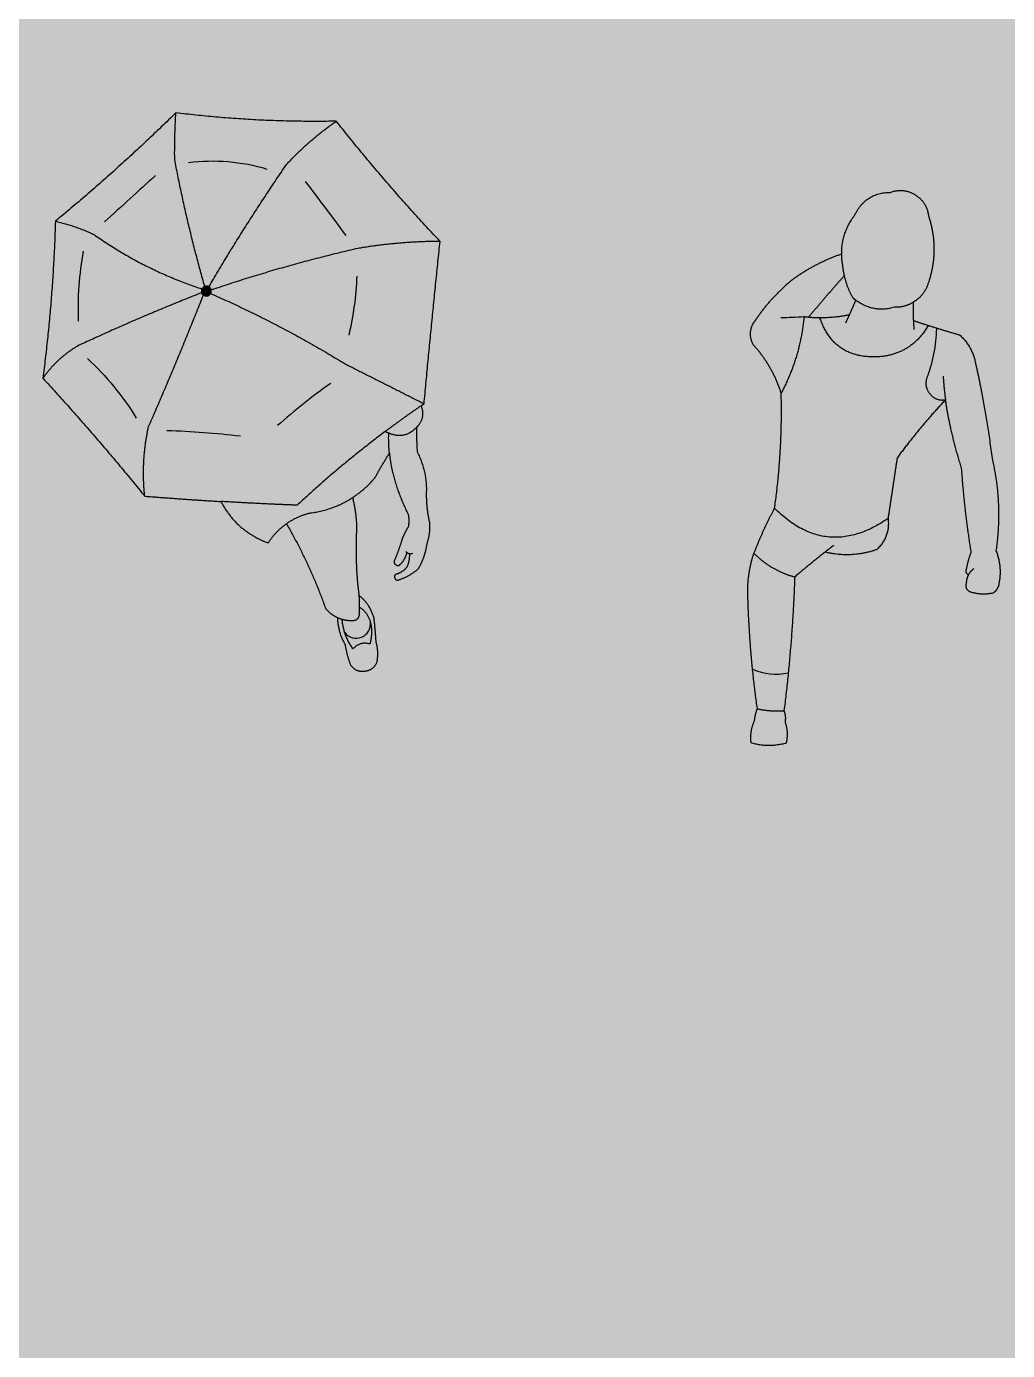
# Model space of a CAD drawing. Header units: metres. Extents: x -21.1 to 22.4, y -24.6 to 9.7.
# Drawn here: x 6.495 to 8.906, y -16.661 to -13.408 of the extents above; entities that cross this region are included whole.
import ezdxf

# ---------------------------------------------------------------- set-up
doc = ezdxf.new("R2010")
doc.units = ezdxf.units.M
doc.layers.add('Imported blocks', color=7, linetype='Continuous', true_color=0xc57dd9)
doc.layers.add('Style example', color=7, linetype='Continuous', true_color=0x469c80)

# ---------------------------------------------------------------- blocks, each defined once
blk = doc.blocks.new('Person athletic')
at = {"layer": 'Imported blocks', "transparency": 33554483}
h = blk.add_hatch(color=256, dxfattribs=at)
edge = h.paths.add_edge_path(flags=0)
edge.add_spline(control_points=[(1.143, 0.4333), (1.1044, 0.4226), (1.0659, 0.4338)], knot_values=[0, 0, 0, 1, 1, 1], degree=2, periodic=0)
edge.add_spline(control_points=[(1.0659, 0.4338), (1.0627, 0.4593), (1.0732, 0.4827)], knot_values=[0, 0, 0, 1, 1, 1], degree=2, periodic=0)
edge.add_spline(control_points=[(1.0732, 0.4827), (1.0745, 0.4964), (1.0795, 0.5092)], knot_values=[0, 0, 0, 1, 1, 1], degree=2, periodic=0)
edge.add_spline(control_points=[(1.0795, 0.5092), (1.0611, 0.6396), (1.0583, 0.7713)], knot_values=[0, 0, 0, 1, 1, 1], degree=2, periodic=0)
edge.add_spline(control_points=[(1.0583, 0.7713), (1.0586, 0.8129), (1.0721, 0.8522)], knot_values=[0, 0, 0, 1, 1, 1], degree=2, periodic=0)
edge.add_spline(control_points=[(1.0721, 0.8522), (1.0918, 0.9033), (1.1175, 0.9516)], knot_values=[0, 0, 0, 1, 1, 1], degree=2, periodic=0)
edge.add_spline(control_points=[(1.1175, 0.9516), (1.1355, 1.0781), (1.1321, 1.2058)], knot_values=[0, 0, 0, 1, 1, 1], degree=2, periodic=0)
edge.add_spline(control_points=[(1.1321, 1.2058), (1.1128, 1.2663), (1.0699, 1.3132)], knot_values=[0, 0, 0, 1, 1, 1], degree=2, periodic=0)
edge.add_spline(control_points=[(1.0699, 1.3132), (1.0594, 1.3347), (1.0689, 1.3567)], knot_values=[0, 0, 0, 1, 1, 1], degree=2, periodic=0)
edge.add_spline(control_points=[(1.0689, 1.3567), (1.1049, 1.4135), (1.1568, 1.4563)], knot_values=[0, 0, 0, 1, 1, 1], degree=2, periodic=0)
edge.add_spline(control_points=[(1.1568, 1.4563), (1.207, 1.4928), (1.2656, 1.5131)], knot_values=[0, 0, 0, 1, 1, 1], degree=2, periodic=0)
edge.add_spline(control_points=[(1.2656, 1.5131), (1.2656, 1.5611), (1.2949, 1.5992)], knot_values=[0, 0, 0, 1, 1, 1], degree=2, periodic=0)
edge.add_spline(control_points=[(1.2949, 1.5992), (1.3186, 1.6482), (1.373, 1.6488)], knot_values=[0, 0, 0, 1, 1, 1], degree=2, periodic=0)
edge.add_spline(control_points=[(1.373, 1.6488), (1.4018, 1.6595), (1.4279, 1.6434)], knot_values=[0, 0, 0, 1, 1, 1], degree=2, periodic=0)
edge.add_spline(control_points=[(1.4279, 1.6434), (1.4539, 1.6272), (1.4572, 1.5967)], knot_values=[0, 0, 0, 1, 1, 1], degree=2, periodic=0)
edge.add_spline(control_points=[(1.4572, 1.5967), (1.4815, 1.5234), (1.4572, 1.4501)], knot_values=[0, 0, 0, 1, 1, 1], degree=2, periodic=0)
edge.add_spline(control_points=[(1.4572, 1.4501), (1.4489, 1.4216), (1.4236, 1.4062)], knot_values=[0, 0, 0, 1, 1, 1], degree=2, periodic=0)
edge.add_spline(control_points=[(1.4236, 1.4062), (1.423, 1.3861), (1.4238, 1.366)], knot_values=[0, 0, 0, 1, 1, 1], degree=2, periodic=0)
edge.add_spline(control_points=[(1.4238, 1.366), (1.4745, 1.3489), (1.5259, 1.3343)], knot_values=[0, 0, 0, 1, 1, 1], degree=2, periodic=0)
edge.add_spline(control_points=[(1.5259, 1.3343), (1.5543, 1.3083), (1.5613, 1.2704)], knot_values=[0, 0, 0, 1, 1, 1], degree=2, periodic=0)
edge.add_spline(control_points=[(1.5613, 1.2704), (1.5802, 1.1885), (1.5986, 1.0569)], knot_values=[0, 0, 0, 1, 1, 1], degree=2, periodic=0)
edge.add_spline(control_points=[(1.5986, 1.0569), (1.6207, 0.9584), (1.6061, 0.8584)], knot_values=[0, 0, 0, 1, 1, 1], degree=2, periodic=0)
edge.add_spline(control_points=[(1.6061, 0.8584), (1.6198, 0.824), (1.6129, 0.7875)], knot_values=[0, 0, 0, 1, 1, 1], degree=2, periodic=0)
edge.add_spline(control_points=[(1.6129, 0.7875), (1.6118, 0.773), (1.6, 0.7646)], knot_values=[0, 0, 0, 1, 1, 1], degree=2, periodic=0)
edge.add_spline(control_points=[(1.6, 0.7646), (1.5747, 0.7589), (1.55, 0.7668)], knot_values=[0, 0, 0, 1, 1, 1], degree=2, periodic=0)
edge.add_spline(control_points=[(1.55, 0.7668), (1.5372, 0.7727), (1.5413, 0.7862)], knot_values=[0, 0, 0, 1, 1, 1], degree=2, periodic=0)
edge.add_spline(control_points=[(1.5413, 0.7862), (1.5413, 0.7958), (1.5456, 0.8044)], knot_values=[0, 0, 0, 1, 1, 1], degree=2, periodic=0)
edge.add_spline(control_points=[(1.5456, 0.8044), (1.5377, 0.8096), (1.5413, 0.8183)], knot_values=[0, 0, 0, 1, 1, 1], degree=2, periodic=0)
edge.add_spline(control_points=[(1.5413, 0.8183), (1.5447, 0.8371), (1.5516, 0.8549)], knot_values=[0, 0, 0, 1, 1, 1], degree=2, periodic=0)
edge.add_spline(control_points=[(1.5516, 0.8549), (1.5368, 0.9466), (1.5304, 1.0393)], knot_values=[0, 0, 0, 1, 1, 1], degree=2, periodic=0)
edge.add_spline(control_points=[(1.5304, 1.0393), (1.5044, 1.1237), (1.4948, 1.1911)], knot_values=[0, 0, 0, 1, 1, 1], degree=2, periodic=0)
edge.add_spline(control_points=[(1.4948, 1.1911), (1.4374, 1.1301), (1.3879, 1.0625)], knot_values=[0, 0, 0, 1, 1, 1], degree=2, periodic=0)
edge.add_spline(control_points=[(1.3879, 1.0625), (1.3781, 0.9958), (1.3679, 0.9292)], knot_values=[0, 0, 0, 1, 1, 1], degree=2, periodic=0)
edge.add_spline(control_points=[(1.3679, 0.9292), (1.3729, 0.8882), (1.3425, 0.8602)], knot_values=[0, 0, 0, 1, 1, 1], degree=2, periodic=0)
edge.add_spline(control_points=[(1.3425, 0.8602), (1.2865, 0.841), (1.2289, 0.8549)], knot_values=[0, 0, 0, 1, 1, 1], degree=2, periodic=0)
edge.add_spline(control_points=[(1.2289, 0.8549), (1.1949, 0.8283), (1.162, 0.8002)], knot_values=[0, 0, 0, 1, 1, 1], degree=2, periodic=0)
edge.add_spline(control_points=[(1.162, 0.8002), (1.1567, 0.652), (1.1383, 0.5049)], knot_values=[0, 0, 0, 1, 1, 1], degree=2, periodic=0)
edge.add_spline(control_points=[(1.1383, 0.5049), (1.1428, 0.4929), (1.1406, 0.4803)], knot_values=[0, 0, 0, 1, 1, 1], degree=2, periodic=0)
edge.add_spline(control_points=[(1.1406, 0.4803), (1.1485, 0.4571), (1.143, 0.4333)], knot_values=[0, 0, 0, 1, 1, 1], degree=2, periodic=0)
h = blk.add_hatch(color=256, dxfattribs=at)
edge = h.paths.add_edge_path(flags=0)
edge.add_spline(control_points=[(1.2716, 1.4653), (1.2692, 1.476), (1.2681, 1.4869)], knot_values=[0, 0, 0, 1, 1, 1], degree=2, periodic=0)
edge.add_spline(control_points=[(1.2681, 1.4869), (1.2656, 1.4999), (1.2656, 1.5131)], knot_values=[0, 0, 0, 1, 1, 1], degree=2, periodic=0)
edge.add_line((1.2656, 1.5131), (1.2716, 1.4653))
h = blk.add_hatch(color=256, dxfattribs=at)
edge = h.paths.add_edge_path(flags=0)
edge.add_spline(control_points=[(1.2906, 1.4157), (1.2774, 1.4391), (1.2716, 1.4653)], knot_values=[0, 0, 0, 1, 1, 1], degree=2, periodic=0)
edge.add_spline(control_points=[(1.2716, 1.4653), (1.2314, 1.4198), (1.1925, 1.3733)], knot_values=[0, 0, 0, 1, 1, 1], degree=2, periodic=0)
edge.add_spline(control_points=[(1.1925, 1.3733), (1.2499, 1.3706), (1.2831, 1.3796)], knot_values=[0, 0, 0, 1, 1, 1], degree=2, periodic=0)
edge.add_spline(control_points=[(1.2831, 1.3796), (1.2902, 1.395), (1.2969, 1.4106)], knot_values=[0, 0, 0, 1, 1, 1], degree=2, periodic=0)
edge.add_spline(control_points=[(1.2969, 1.4106), (1.2936, 1.413), (1.2906, 1.4157)], knot_values=[0, 0, 0, 1, 1, 1], degree=2, periodic=0)
h = blk.add_hatch(color=256, dxfattribs=at)
edge = h.paths.add_edge_path(flags=0)
edge.add_spline(control_points=[(1.4236, 1.4062), (1.4045, 1.3946), (1.3823, 1.3951)], knot_values=[0, 0, 0, 1, 1, 1], degree=2, periodic=0)
edge.add_spline(control_points=[(1.3823, 1.3951), (1.3358, 1.382), (1.2969, 1.4106)], knot_values=[0, 0, 0, 1, 1, 1], degree=2, periodic=0)
edge.add_line((1.2969, 1.4106), (1.4236, 1.4062))
h = blk.add_hatch(color=256, dxfattribs=at)
edge = h.paths.add_edge_path(flags=0)
edge.add_spline(control_points=[(1.1824, 1.3739), (1.1654, 1.373), (1.1485, 1.3723), (1.1316, 1.3718)], knot_values=[0, 0, 0, 0, 1, 1, 1, 1], degree=3, periodic=0)
edge.add_line((1.1316, 1.3718), (1.1824, 1.3739))
h = blk.add_hatch(color=256, dxfattribs=at)
edge = h.paths.add_edge_path(flags=0)
edge.add_spline(control_points=[(1.1925, 1.3733), (1.1875, 1.3735), (1.1824, 1.3739)], knot_values=[0, 0, 0, 1, 1, 1], degree=2, periodic=0)
edge.add_spline(control_points=[(1.1824, 1.3739), (1.174, 1.2848), (1.1321, 1.2058)], knot_values=[0, 0, 0, 1, 1, 1], degree=2, periodic=0)
edge.add_line((1.1321, 1.2058), (1.1925, 1.3733))
h = blk.add_hatch(color=256, dxfattribs=at)
edge = h.paths.add_edge_path(flags=0)
edge.add_spline(control_points=[(1.2831, 1.3796), (1.2802, 1.3732), (1.2772, 1.3668), (1.2742, 1.3605)], knot_values=[0, 0, 0, 0, 1, 1, 1, 1], degree=3, periodic=0)
edge.add_line((1.2742, 1.3605), (1.2831, 1.3796))
h = blk.add_hatch(color=256, dxfattribs=at)
edge = h.paths.add_edge_path(flags=0)
edge.add_spline(control_points=[(1.4566, 1.3552), (1.4168, 1.2868), (1.3377, 1.2855)], knot_values=[0, 0, 0, 1, 1, 1], degree=2, periodic=0)
edge.add_spline(control_points=[(1.3377, 1.2855), (1.2459, 1.2853), (1.2175, 1.3727)], knot_values=[0, 0, 0, 1, 1, 1], degree=2, periodic=0)
edge.add_line((1.2175, 1.3727), (1.4566, 1.3552))
h = blk.add_hatch(color=256, dxfattribs=at)
edge = h.paths.add_edge_path(flags=0)
edge.add_spline(control_points=[(1.4238, 1.366), (1.4241, 1.3594), (1.4245, 1.3528), (1.4251, 1.3462)], knot_values=[0, 0, 0, 0, 1, 1, 1, 1], degree=3, periodic=0)
edge.add_line((1.4251, 1.3462), (1.4238, 1.366))
h = blk.add_hatch(color=256, dxfattribs=at)
edge = h.paths.add_edge_path(flags=0)
edge.add_spline(control_points=[(1.4747, 1.3495), (1.4735, 1.2946), (1.4549, 1.2429)], knot_values=[0, 0, 0, 1, 1, 1], degree=2, periodic=0)
edge.add_spline(control_points=[(1.4549, 1.2429), (1.4461, 1.2227), (1.4596, 1.2052)], knot_values=[0, 0, 0, 1, 1, 1], degree=2, periodic=0)
edge.add_spline(control_points=[(1.4596, 1.2052), (1.473, 1.1878), (1.4948, 1.1911)], knot_values=[0, 0, 0, 1, 1, 1], degree=2, periodic=0)
edge.add_line((1.4948, 1.1911), (1.4747, 1.3495))
h = blk.add_hatch(color=256, dxfattribs=at)
edge = h.paths.add_edge_path(flags=0)
edge.add_spline(control_points=[(1.4897, 1.243), (1.4909, 1.2185), (1.4948, 1.1911)], knot_values=[0, 0, 0, 1, 1, 1], degree=2, periodic=0)
edge.add_line((1.4948, 1.1911), (1.4897, 1.243))
h = blk.add_hatch(color=256, dxfattribs=at)
edge = h.paths.add_edge_path(flags=0)
edge.add_spline(control_points=[(1.3679, 0.9292), (1.2334, 0.836), (1.1175, 0.9516)], knot_values=[0, 0, 0, 1, 1, 1], degree=2, periodic=0)
edge.add_line((1.1175, 0.9516), (1.3679, 0.9292))
h = blk.add_hatch(color=256, dxfattribs=at)
edge = h.paths.add_edge_path(flags=0)
edge.add_spline(control_points=[(1.0721, 0.8522), (1.1101, 0.8142), (1.162, 0.8002)], knot_values=[0, 0, 0, 1, 1, 1], degree=2, periodic=0)
edge.add_line((1.162, 0.8002), (1.0721, 0.8522))
h = blk.add_hatch(color=256, dxfattribs=at)
edge = h.paths.add_edge_path(flags=0)
edge.add_spline(control_points=[(1.2484, 0.87), (1.2419, 0.865), (1.2354, 0.86), (1.2289, 0.8549)], knot_values=[0, 0, 0, 0, 1, 1, 1, 1], degree=3, periodic=0)
edge.add_line((1.2289, 0.8549), (1.2484, 0.87))
h = blk.add_hatch(color=256, dxfattribs=at)
edge = h.paths.add_edge_path(flags=0)
edge.add_spline(control_points=[(1.5456, 0.8044), (1.5499, 0.8131), (1.5576, 0.8188)], knot_values=[0, 0, 0, 1, 1, 1], degree=2, periodic=0)
edge.add_line((1.5576, 0.8188), (1.5456, 0.8044))
h = blk.add_hatch(color=256, dxfattribs=at)
edge = h.paths.add_edge_path(flags=0)
edge.add_spline(control_points=[(1.069, 0.5963), (1.094, 0.5858), (1.1211, 0.5831), (1.1477, 0.5884)], knot_values=[0, 0, 0, 0, 1, 1, 1, 1], degree=3, periodic=0)
edge.add_line((1.1477, 0.5884), (1.069, 0.5963))
h = blk.add_hatch(color=256, dxfattribs=at)
edge = h.paths.add_edge_path(flags=0)
edge.add_spline(control_points=[(1.0795, 0.5092), (1.1086, 0.5029), (1.1383, 0.5049)], knot_values=[0, 0, 0, 1, 1, 1], degree=2, periodic=0)
edge.add_line((1.1383, 0.5049), (1.0795, 0.5092))
at = {"layer": 'Imported blocks'}
for points, degree in [([(1.2949, 1.5992), (1.3186, 1.6482), (1.373, 1.6488)], 2), ([(1.373, 1.6488), (1.4018, 1.6595), (1.4279, 1.6434)], 2), ([(1.4279, 1.6434), (1.4539, 1.6272), (1.4572, 1.5967)], 2), ([(1.2656, 1.5131), (1.2656, 1.5611), (1.2949, 1.5992)], 2), ([(1.4572, 1.5967), (1.4815, 1.5234), (1.4572, 1.4501)], 2), ([(1.1568, 1.4563), (1.207, 1.4928), (1.2656, 1.5131)], 2), ([(1.2681, 1.4869), (1.2656, 1.4999), (1.2656, 1.5131)], 2), ([(1.2716, 1.4653), (1.2314, 1.4198), (1.1925, 1.3733)], 2), ([(1.2716, 1.4653), (1.2692, 1.476), (1.2681, 1.4869)], 2), ([(1.2906, 1.4157), (1.2774, 1.4391), (1.2716, 1.4653)], 2), ([(1.0689, 1.3567), (1.1049, 1.4135), (1.1568, 1.4563)], 2), ([(1.4572, 1.4501), (1.4489, 1.4216), (1.4236, 1.4062)], 2), ([(1.2831, 1.3796), (1.2902, 1.395), (1.2969, 1.4106)], 2), ([(1.2969, 1.4106), (1.2936, 1.413), (1.2906, 1.4157)], 2), ([(1.3823, 1.3951), (1.3358, 1.382), (1.2969, 1.4106)], 2), ([(1.4236, 1.4062), (1.4045, 1.3946), (1.3823, 1.3951)], 2), ([(1.4236, 1.4062), (1.423, 1.3861), (1.4238, 1.366)], 2), ([(1.1824, 1.3739), (1.1654, 1.373), (1.1485, 1.3723), (1.1316, 1.3718)], 3), ([(1.1824, 1.3739), (1.174, 1.2848), (1.1321, 1.2058)], 2), ([(1.1925, 1.3733), (1.1875, 1.3735), (1.1824, 1.3739)], 2), ([(1.1925, 1.3733), (1.2499, 1.3706), (1.2831, 1.3796)], 2), ([(1.2831, 1.3796), (1.2802, 1.3732), (1.2772, 1.3668), (1.2742, 1.3605)], 3), ([(1.0699, 1.3132), (1.0594, 1.3347), (1.0689, 1.3567)], 2), ([(1.3377, 1.2855), (1.2459, 1.2853), (1.2175, 1.3727)], 2), ([(1.4566, 1.3552), (1.4168, 1.2868), (1.3377, 1.2855)], 2), ([(1.4238, 1.366), (1.4241, 1.3594), (1.4245, 1.3528), (1.4251, 1.3462)], 3), ([(1.4238, 1.366), (1.4745, 1.3489), (1.5259, 1.3343)], 2), ([(1.4747, 1.3495), (1.4735, 1.2946), (1.4549, 1.2429)], 2), ([(1.5259, 1.3343), (1.5543, 1.3083), (1.5613, 1.2704)], 2), ([(1.1321, 1.2058), (1.1128, 1.2663), (1.0699, 1.3132)], 2), ([(1.5613, 1.2704), (1.5802, 1.1885), (1.5986, 1.0569)], 2), ([(1.4549, 1.2429), (1.4461, 1.2227), (1.4596, 1.2052)], 2), ([(1.4897, 1.243), (1.4909, 1.2185), (1.4948, 1.1911)], 2), ([(1.1175, 0.9516), (1.1355, 1.0781), (1.1321, 1.2058)], 2), ([(1.4596, 1.2052), (1.473, 1.1878), (1.4948, 1.1911)], 2), ([(1.4948, 1.1911), (1.4374, 1.1301), (1.3879, 1.0625)], 2), ([(1.5304, 1.0393), (1.5044, 1.1237), (1.4948, 1.1911)], 2), ([(1.3879, 1.0625), (1.3781, 0.9958), (1.3679, 0.9292)], 2), ([(1.5986, 1.0569), (1.6207, 0.9584), (1.6061, 0.8584)], 2), ([(1.5516, 0.8549), (1.5368, 0.9466), (1.5304, 1.0393)], 2), ([(1.0721, 0.8522), (1.0918, 0.9033), (1.1175, 0.9516)], 2), ([(1.3679, 0.9292), (1.2334, 0.836), (1.1175, 0.9516)], 2), ([(1.3679, 0.9292), (1.3729, 0.8882), (1.3425, 0.8602)], 2), ([(1.0583, 0.7713), (1.0586, 0.8129), (1.0721, 0.8522)], 2), ([(1.0721, 0.8522), (1.1101, 0.8142), (1.162, 0.8002)], 2), ([(1.2289, 0.8549), (1.1949, 0.8283), (1.162, 0.8002)], 2), ([(1.2484, 0.87), (1.2419, 0.865), (1.2354, 0.86), (1.2289, 0.8549)], 3), ([(1.3425, 0.8602), (1.2865, 0.841), (1.2289, 0.8549)], 2), ([(1.5413, 0.8183), (1.5447, 0.8371), (1.5516, 0.8549)], 2), ([(1.6061, 0.8584), (1.6198, 0.824), (1.6129, 0.7875)], 2), ([(1.5456, 0.8044), (1.5377, 0.8096), (1.5413, 0.8183)], 2), ([(1.5456, 0.8044), (1.5499, 0.8131), (1.5576, 0.8188)], 2), ([(1.162, 0.8002), (1.1567, 0.652), (1.1383, 0.5049)], 2), ([(1.5413, 0.7862), (1.5413, 0.7958), (1.5456, 0.8044)], 2), ([(1.0795, 0.5092), (1.0611, 0.6396), (1.0583, 0.7713)], 2), ([(1.55, 0.7668), (1.5372, 0.7727), (1.5413, 0.7862)], 2), ([(1.6, 0.7646), (1.5747, 0.7589), (1.55, 0.7668)], 2), ([(1.6129, 0.7875), (1.6118, 0.773), (1.6, 0.7646)], 2), ([(1.069, 0.5963), (1.094, 0.5858), (1.1211, 0.5831), (1.1477, 0.5884)], 3), ([(1.0732, 0.4827), (1.0745, 0.4964), (1.0795, 0.5092)], 2), ([(1.0795, 0.5092), (1.1086, 0.5029), (1.1383, 0.5049)], 2), ([(1.1383, 0.5049), (1.1428, 0.4929), (1.1406, 0.4803)], 2), ([(1.0659, 0.4338), (1.0627, 0.4593), (1.0732, 0.4827)], 2), ([(1.1406, 0.4803), (1.1485, 0.4571), (1.143, 0.4333)], 2), ([(1.143, 0.4333), (1.1044, 0.4226), (1.0659, 0.4338)], 2)]:
    blk.add_open_spline(points, degree=degree, dxfattribs=at)
blk = doc.blocks.new('Person walking with an umbrella A')
at = {"layer": 'Imported blocks', "transparency": 33554483}
h = blk.add_hatch(color=256, dxfattribs=at)
edge = h.paths.add_edge_path(flags=0)
edge.add_spline(control_points=[(0.8626, -0.057), (0.8635, -0.0889), (0.8794, -0.1166)], knot_values=[0, 0, 0, 1, 1, 1], degree=2, periodic=0)
edge.add_spline(control_points=[(0.8794, -0.1166), (0.8832, -0.1402), (0.8918, -0.1625)], knot_values=[0, 0, 0, 1, 1, 1], degree=2, periodic=0)
edge.add_spline(control_points=[(0.8918, -0.1625), (0.9036, -0.1774), (0.9224, -0.1754)], knot_values=[0, 0, 0, 1, 1, 1], degree=2, periodic=0)
edge.add_spline(control_points=[(0.9224, -0.1754), (0.9412, -0.1734), (0.9496, -0.1564)], knot_values=[0, 0, 0, 1, 1, 1], degree=2, periodic=0)
edge.add_spline(control_points=[(0.9496, -0.1564), (0.9545, -0.1334), (0.9479, -0.1109)], knot_values=[0, 0, 0, 1, 1, 1], degree=2, periodic=0)
edge.add_spline(control_points=[(0.9479, -0.1109), (0.9464, -0.0844), (0.9433, -0.058)], knot_values=[0, 0, 0, 1, 1, 1], degree=2, periodic=0)
edge.add_spline(control_points=[(0.9433, -0.058), (0.9349, -0.0279), (0.9106, -0.0085)], knot_values=[0, 0, 0, 1, 1, 1], degree=2, periodic=0)
edge.add_spline(control_points=[(0.9106, -0.0085), (0.9098, 0.0017), (0.9083, 0.0118)], knot_values=[0, 0, 0, 1, 1, 1], degree=2, periodic=0)
edge.add_spline(control_points=[(0.9083, 0.0118), (0.9019, 0.077), (0.9057, 0.1424)], knot_values=[0, 0, 0, 1, 1, 1], degree=2, periodic=0)
edge.add_spline(control_points=[(0.9057, 0.1424), (0.9044, 0.1757), (0.8965, 0.208)], knot_values=[0, 0, 0, 1, 1, 1], degree=2, periodic=0)
edge.add_spline(control_points=[(0.8965, 0.208), (0.9246, 0.2264), (0.9459, 0.2524)], knot_values=[0, 0, 0, 1, 1, 1], degree=2, periodic=0)
edge.add_spline(control_points=[(0.9459, 0.2524), (0.9607, 0.2795), (0.9773, 0.3056)], knot_values=[0, 0, 0, 1, 1, 1], degree=2, periodic=0)
edge.add_spline(control_points=[(0.9773, 0.3056), (0.9795, 0.2836), (0.9845, 0.2621)], knot_values=[0, 0, 0, 1, 1, 1], degree=2, periodic=0)
edge.add_spline(control_points=[(0.9845, 0.2621), (0.9966, 0.2149), (1.0184, 0.1714)], knot_values=[0, 0, 0, 1, 1, 1], degree=2, periodic=0)
edge.add_spline(control_points=[(1.0184, 0.1714), (1.0216, 0.1575), (1.0189, 0.1435)], knot_values=[0, 0, 0, 1, 1, 1], degree=2, periodic=0)
edge.add_spline(control_points=[(1.0189, 0.1435), (1.011, 0.1299), (1.0049, 0.1154)], knot_values=[0, 0, 0, 1, 1, 1], degree=2, periodic=0)
edge.add_spline(control_points=[(1.0049, 0.1154), (0.9982, 0.0924), (0.9889, 0.0703)], knot_values=[0, 0, 0, 1, 1, 1], degree=2, periodic=0)
edge.add_spline(control_points=[(0.9889, 0.0703), (0.9852, 0.0643), (0.9907, 0.06)], knot_values=[0, 0, 0, 1, 1, 1], degree=2, periodic=0)
edge.add_spline(control_points=[(0.9907, 0.06), (0.9961, 0.0556), (1.0012, 0.0605)], knot_values=[0, 0, 0, 1, 1, 1], degree=2, periodic=0)
edge.add_spline(control_points=[(1.0012, 0.0605), (1.0125, 0.0713), (1.0159, 0.0866)], knot_values=[0, 0, 0, 1, 1, 1], degree=2, periodic=0)
edge.add_spline(control_points=[(1.0159, 0.0866), (1.0183, 0.0848), (1.0213, 0.0842)], knot_values=[0, 0, 0, 1, 1, 1], degree=2, periodic=0)
edge.add_spline(control_points=[(1.0213, 0.0842), (1.022, 0.0691), (1.0163, 0.0551)], knot_values=[0, 0, 0, 1, 1, 1], degree=2, periodic=0)
edge.add_spline(control_points=[(1.0163, 0.0551), (1.0065, 0.0422), (0.9909, 0.0383)], knot_values=[0, 0, 0, 1, 1, 1], degree=2, periodic=0)
edge.add_spline(control_points=[(0.9909, 0.0383), (0.987, 0.0348), (0.9892, 0.03)], knot_values=[0, 0, 0, 1, 1, 1], degree=2, periodic=0)
edge.add_spline(control_points=[(0.9892, 0.03), (0.9913, 0.0252), (0.9966, 0.0258)], knot_values=[0, 0, 0, 1, 1, 1], degree=2, periodic=0)
edge.add_spline(control_points=[(0.9966, 0.0258), (1.0213, 0.0337), (1.0411, 0.0505)], knot_values=[0, 0, 0, 1, 1, 1], degree=2, periodic=0)
edge.add_spline(control_points=[(1.0411, 0.0505), (1.0565, 0.0768), (1.0606, 0.107)], knot_values=[0, 0, 0, 1, 1, 1], degree=2, periodic=0)
edge.add_spline(control_points=[(1.0606, 0.107), (1.0683, 0.1295), (1.0662, 0.1532)], knot_values=[0, 0, 0, 1, 1, 1], degree=2, periodic=0)
edge.add_spline(control_points=[(1.0662, 0.1532), (1.059, 0.185), (1.0594, 0.2176)], knot_values=[0, 0, 0, 1, 1, 1], degree=2, periodic=0)
edge.add_spline(control_points=[(1.0594, 0.2176), (1.0614, 0.2652), (1.0395, 0.3076)], knot_values=[0, 0, 0, 1, 1, 1], degree=2, periodic=0)
edge.add_spline(control_points=[(1.0395, 0.3076), (1.0372, 0.3355), (1.0382, 0.3635)], knot_values=[0, 0, 0, 1, 1, 1], degree=2, periodic=0)
edge.add_spline(control_points=[(1.0382, 0.3635), (1.0401, 0.3656), (1.0418, 0.3679)], knot_values=[0, 0, 0, 1, 1, 1], degree=2, periodic=0)
edge.add_spline(control_points=[(1.0418, 0.3679), (1.0577, 0.3874), (1.0473, 0.4104)], knot_values=[0, 0, 0, 1, 1, 1], degree=2, periodic=0)
edge.add_spline(control_points=[(1.0473, 0.4104), (1.0506, 0.4126), (1.0538, 0.4148)], knot_values=[0, 0, 0, 1, 1, 1], degree=2, periodic=0)
edge.add_spline(control_points=[(1.0538, 0.4148), (1.0704, 0.5941), (1.0891, 0.7731)], knot_values=[0, 0, 0, 1, 1, 1], degree=2, periodic=0)
edge.add_spline(control_points=[(1.0891, 0.7731), (0.9688, 0.9007), (0.8601, 1.0383)], knot_values=[0, 0, 0, 1, 1, 1], degree=2, periodic=0)
edge.add_spline(control_points=[(0.8601, 1.0383), (0.6824, 1.0349), (0.506, 1.0567)], knot_values=[0, 0, 0, 1, 1, 1], degree=2, periodic=0)
edge.add_spline(control_points=[(0.506, 1.0567), (0.3781, 0.9315), (0.2401, 0.8176)], knot_values=[0, 0, 0, 1, 1, 1], degree=2, periodic=0)
edge.add_spline(control_points=[(0.2401, 0.8176), (0.2349, 0.6436), (0.2124, 0.471)], knot_values=[0, 0, 0, 1, 1, 1], degree=2, periodic=0)
edge.add_spline(control_points=[(0.2124, 0.471), (0.329, 0.3446), (0.4372, 0.2109)], knot_values=[0, 0, 0, 1, 1, 1], degree=2, periodic=0)
edge.add_spline(control_points=[(0.4372, 0.2109), (0.5212, 0.2042), (0.6053, 0.1991)], knot_values=[0, 0, 0, 1, 1, 1], degree=2, periodic=0)
edge.add_spline(control_points=[(0.6053, 0.1991), (0.6401, 0.1334), (0.7099, 0.1076)], knot_values=[0, 0, 0, 1, 1, 1], degree=2, periodic=0)
edge.add_spline(control_points=[(0.7099, 0.1076), (0.7257, 0.1328), (0.75, 0.15)], knot_values=[0, 0, 0, 1, 1, 1], degree=2, periodic=0)
edge.add_spline(control_points=[(0.75, 0.15), (0.8019, 0.0605), (0.8364, -0.037)], knot_values=[0, 0, 0, 1, 1, 1], degree=2, periodic=0)
edge.add_spline(control_points=[(0.8364, -0.037), (0.8472, -0.05), (0.8626, -0.057)], knot_values=[0, 0, 0, 1, 1, 1], degree=2, periodic=0)
h = blk.add_hatch(color=256, dxfattribs=at)
edge = h.paths.add_edge_path(flags=0)
edge.add_spline(control_points=[(0.5697, 0.6737), (0.5303, 0.8121), (0.5034, 0.9535)], knot_values=[0, 0, 0, 1, 1, 1], degree=2, periodic=0)
edge.add_spline(control_points=[(0.5034, 0.9535), (0.5029, 1.0052), (0.506, 1.0567)], knot_values=[0, 0, 0, 1, 1, 1], degree=2, periodic=0)
edge.add_line((0.506, 1.0567), (0.5697, 0.6737))
h = blk.add_hatch(color=256, dxfattribs=at)
edge = h.paths.add_edge_path(flags=0)
edge.add_spline(control_points=[(0.5788, 0.6727), (0.6596, 0.8108), (0.7501, 0.9426)], knot_values=[0, 0, 0, 1, 1, 1], degree=2, periodic=0)
edge.add_spline(control_points=[(0.7501, 0.9426), (0.7998, 0.9966), (0.8601, 1.0383)], knot_values=[0, 0, 0, 1, 1, 1], degree=2, periodic=0)
edge.add_line((0.8601, 1.0383), (0.5788, 0.6727))
h = blk.add_hatch(color=256, dxfattribs=at)
edge = h.paths.add_edge_path(flags=0)
edge.add_spline(control_points=[(0.5341, 0.9471), (0.5923, 0.9546), (0.6509, 0.9497), (0.707, 0.9328)], knot_values=[0, 0, 0, 0, 1, 1, 1, 1], degree=3, periodic=0)
edge.add_line((0.707, 0.9328), (0.5341, 0.9471))
h = blk.add_hatch(color=256, dxfattribs=at)
edge = h.paths.add_edge_path(flags=0)
edge.add_spline(control_points=[(0.4611, 0.9186), (0.4236, 0.8844), (0.3861, 0.8503), (0.3486, 0.8162)], knot_values=[0, 0, 0, 0, 1, 1, 1, 1], degree=3, periodic=0)
edge.add_line((0.3486, 0.8162), (0.4611, 0.9186))
h = blk.add_hatch(color=256, dxfattribs=at)
edge = h.paths.add_edge_path(flags=0)
edge.add_spline(control_points=[(0.7914, 0.905), (0.8218, 0.8657), (0.8517, 0.8261), (0.881, 0.786)], knot_values=[0, 0, 0, 0, 1, 1, 1, 1], degree=3, periodic=0)
edge.add_line((0.881, 0.786), (0.7914, 0.905))
h = blk.add_hatch(color=256, dxfattribs=at)
edge = h.paths.add_edge_path(flags=0)
edge.add_spline(control_points=[(0.2401, 0.8176), (0.2844, 0.8074), (0.3255, 0.7881)], knot_values=[0, 0, 0, 1, 1, 1], degree=2, periodic=0)
edge.add_spline(control_points=[(0.3255, 0.7881), (0.4355, 0.7103), (0.5634, 0.6682)], knot_values=[0, 0, 0, 1, 1, 1], degree=2, periodic=0)
edge.add_line((0.5634, 0.6682), (0.2401, 0.8176))
h = blk.add_hatch(color=256, dxfattribs=at)
edge = h.paths.add_edge_path(flags=0)
edge.add_spline(control_points=[(1.0891, 0.7731), (0.9977, 0.7727), (0.9075, 0.7575)], knot_values=[0, 0, 0, 1, 1, 1], degree=2, periodic=0)
edge.add_spline(control_points=[(0.9075, 0.7575), (0.7434, 0.7199), (0.5839, 0.6657)], knot_values=[0, 0, 0, 1, 1, 1], degree=2, periodic=0)
edge.add_line((0.5839, 0.6657), (1.0891, 0.7731))
h = blk.add_hatch(color=256, dxfattribs=at)
edge = h.paths.add_edge_path(flags=0)
edge.add_spline(control_points=[(0.3017, 0.7515), (0.2921, 0.7006), (0.2885, 0.6489), (0.2907, 0.5972)], knot_values=[0, 0, 0, 0, 1, 1, 1, 1], degree=3, periodic=0)
edge.add_line((0.2907, 0.5972), (0.3017, 0.7515))
h = blk.add_hatch(color=256, dxfattribs=at)
edge = h.paths.add_edge_path(flags=0)
edge.add_spline(control_points=[(0.5838, 0.6605), (0.5854, 0.6666), (0.5821, 0.6723), (0.576, 0.6739)], knot_values=[0, 0, 0, 0, 1, 1, 1, 1], degree=3, periodic=0)
edge.add_spline(control_points=[(0.576, 0.6739), (0.5698, 0.6755), (0.5642, 0.6722), (0.5626, 0.666)], knot_values=[0, 0, 0, 0, 1, 1, 1, 1], degree=3, periodic=0)
edge.add_spline(control_points=[(0.5626, 0.666), (0.561, 0.6599), (0.5643, 0.6542), (0.5704, 0.6526)], knot_values=[0, 0, 0, 0, 1, 1, 1, 1], degree=3, periodic=0)
edge.add_spline(control_points=[(0.5704, 0.6526), (0.5766, 0.651), (0.5822, 0.6543), (0.5838, 0.6605)], knot_values=[0, 0, 0, 0, 1, 1, 1, 1], degree=3, periodic=0)
h = blk.add_hatch(color=256, dxfattribs=at)
edge = h.paths.add_edge_path(flags=0)
edge.add_spline(control_points=[(0.9054, 0.6964), (0.9036, 0.6524), (0.8976, 0.6087), (0.8875, 0.5659)], knot_values=[0, 0, 0, 0, 1, 1, 1, 1], degree=3, periodic=0)
edge.add_line((0.8875, 0.5659), (0.9054, 0.6964))
h = blk.add_hatch(color=256, dxfattribs=at)
edge = h.paths.add_edge_path(flags=0)
edge.add_spline(control_points=[(0.5628, 0.6597), (0.4239, 0.6051), (0.2886, 0.542)], knot_values=[0, 0, 0, 1, 1, 1], degree=2, periodic=0)
edge.add_spline(control_points=[(0.2886, 0.542), (0.2429, 0.5147), (0.2124, 0.471)], knot_values=[0, 0, 0, 1, 1, 1], degree=2, periodic=0)
edge.add_line((0.2124, 0.471), (0.5628, 0.6597))
h = blk.add_hatch(color=256, dxfattribs=at)
edge = h.paths.add_edge_path(flags=0)
edge.add_spline(control_points=[(0.4372, 0.2109), (0.4292, 0.2883), (0.4457, 0.3643)], knot_values=[0, 0, 0, 1, 1, 1], degree=2, periodic=0)
edge.add_spline(control_points=[(0.4457, 0.3643), (0.509, 0.5082), (0.5667, 0.6544)], knot_values=[0, 0, 0, 1, 1, 1], degree=2, periodic=0)
edge.add_line((0.5667, 0.6544), (0.4372, 0.2109))
h = blk.add_hatch(color=256, dxfattribs=at)
edge = h.paths.add_edge_path(flags=0)
edge.add_spline(control_points=[(0.5828, 0.6579), (0.7366, 0.5908), (0.8795, 0.5028)], knot_values=[0, 0, 0, 1, 1, 1], degree=2, periodic=0)
edge.add_spline(control_points=[(0.8795, 0.5028), (0.9667, 0.4589), (1.0538, 0.4148)], knot_values=[0, 0, 0, 1, 1, 1], degree=2, periodic=0)
edge.add_line((1.0538, 0.4148), (0.5828, 0.6579))
h = blk.add_hatch(color=256, dxfattribs=at)
edge = h.paths.add_edge_path(flags=0)
edge.add_spline(control_points=[(0.3106, 0.5148), (0.3526, 0.476), (0.3888, 0.4317), (0.4186, 0.383)], knot_values=[0, 0, 0, 0, 1, 1, 1, 1], degree=3, periodic=0)
edge.add_line((0.4186, 0.383), (0.3106, 0.5148))
h = blk.add_hatch(color=256, dxfattribs=at)
edge = h.paths.add_edge_path(flags=0)
edge.add_spline(control_points=[(0.8479, 0.4598), (0.8069, 0.4311), (0.7676, 0.3999), (0.7303, 0.3665)], knot_values=[0, 0, 0, 0, 1, 1, 1, 1], degree=3, periodic=0)
edge.add_line((0.7303, 0.3665), (0.8479, 0.4598))
h = blk.add_hatch(color=256, dxfattribs=at)
edge = h.paths.add_edge_path(flags=0)
edge.add_spline(control_points=[(1.0473, 0.4104), (1.0071, 0.3828), (0.9681, 0.3536)], knot_values=[0, 0, 0, 1, 1, 1], degree=2, periodic=0)
edge.add_line((0.9681, 0.3536), (1.0473, 0.4104))
h = blk.add_hatch(color=256, dxfattribs=at)
edge = h.paths.add_edge_path(flags=0)
edge.add_spline(control_points=[(0.486, 0.3559), (0.5403, 0.3542), (0.5944, 0.3502), (0.6483, 0.3437)], knot_values=[0, 0, 0, 0, 1, 1, 1, 1], degree=3, periodic=0)
edge.add_line((0.6483, 0.3437), (0.486, 0.3559))
h = blk.add_hatch(color=256, dxfattribs=at)
edge = h.paths.add_edge_path(flags=0)
edge.add_spline(control_points=[(0.9681, 0.3536), (0.8665, 0.2775), (0.7735, 0.1909)], knot_values=[0, 0, 0, 1, 1, 1], degree=2, periodic=0)
edge.add_spline(control_points=[(0.7735, 0.1909), (0.6894, 0.1941), (0.6053, 0.1991)], knot_values=[0, 0, 0, 1, 1, 1], degree=2, periodic=0)
edge.add_line((0.6053, 0.1991), (0.9681, 0.3536))
h = blk.add_hatch(color=256, dxfattribs=at)
edge = h.paths.add_edge_path(flags=0)
edge.add_spline(control_points=[(0.9758, 0.3497), (0.9718, 0.3513), (0.9681, 0.3536)], knot_values=[0, 0, 0, 1, 1, 1], degree=2, periodic=0)
edge.add_line((0.9681, 0.3536), (0.9758, 0.3497))
h = blk.add_hatch(color=256, dxfattribs=at)
edge = h.paths.add_edge_path(flags=0)
edge.add_spline(control_points=[(1.0382, 0.3635), (1.0119, 0.3346), (0.9758, 0.3497)], knot_values=[0, 0, 0, 1, 1, 1], degree=2, periodic=0)
edge.add_line((0.9758, 0.3497), (1.0382, 0.3635))
h = blk.add_hatch(color=256, dxfattribs=at)
edge = h.paths.add_edge_path(flags=0)
edge.add_spline(control_points=[(0.9773, 0.3056), (0.9751, 0.3276), (0.9758, 0.3497)], knot_values=[0, 0, 0, 1, 1, 1], degree=2, periodic=0)
edge.add_line((0.9758, 0.3497), (0.9773, 0.3056))
h = blk.add_hatch(color=256, dxfattribs=at)
edge = h.paths.add_edge_path(flags=0)
edge.add_spline(control_points=[(0.75, 0.15), (0.7742, 0.1673), (0.8031, 0.174)], knot_values=[0, 0, 0, 1, 1, 1], degree=2, periodic=0)
edge.add_spline(control_points=[(0.8031, 0.174), (0.8538, 0.1801), (0.8965, 0.208)], knot_values=[0, 0, 0, 1, 1, 1], degree=2, periodic=0)
edge.add_line((0.8965, 0.208), (0.75, 0.15))
h = blk.add_hatch(color=256, dxfattribs=at)
edge = h.paths.add_edge_path(flags=0)
edge.add_spline(control_points=[(1.0136, 0.0888), (1.0143, 0.088), (1.015, 0.0873), (1.0159, 0.0866)], knot_values=[0, 0, 0, 0, 1, 1, 1, 1], degree=3, periodic=0)
edge.add_line((1.0159, 0.0866), (1.0136, 0.0888))
h = blk.add_hatch(color=256, dxfattribs=at)
edge = h.paths.add_edge_path(flags=0)
edge.add_spline(control_points=[(1.0213, 0.0842), (1.024, 0.0837), (1.0266, 0.084), (1.029, 0.0851)], knot_values=[0, 0, 0, 0, 1, 1, 1, 1], degree=3, periodic=0)
edge.add_line((1.029, 0.0851), (1.0213, 0.0842))
h = blk.add_hatch(color=256, dxfattribs=at)
edge = h.paths.add_edge_path(flags=0)
edge.add_spline(control_points=[(0.8626, -0.057), (0.878, -0.0639), (0.8949, -0.0634)], knot_values=[0, 0, 0, 1, 1, 1], degree=2, periodic=0)
edge.add_spline(control_points=[(0.8949, -0.0634), (0.9099, -0.0639), (0.9112, -0.049)], knot_values=[0, 0, 0, 1, 1, 1], degree=2, periodic=0)
edge.add_spline(control_points=[(0.9112, -0.049), (0.9122, -0.0287), (0.9106, -0.0085)], knot_values=[0, 0, 0, 1, 1, 1], degree=2, periodic=0)
edge.add_line((0.9106, -0.0085), (0.8626, -0.057))
h = blk.add_hatch(color=256, dxfattribs=at)
edge = h.paths.add_edge_path(flags=0)
edge.add_spline(control_points=[(0.9116, -0.0338), (0.9354, -0.0506), (0.9374, -0.0797)], knot_values=[0, 0, 0, 1, 1, 1], degree=2, periodic=0)
edge.add_spline(control_points=[(0.9374, -0.0797), (0.9389, -0.0977), (0.9343, -0.1153)], knot_values=[0, 0, 0, 1, 1, 1], degree=2, periodic=0)
edge.add_spline(control_points=[(0.9343, -0.1153), (0.9124, -0.1091), (0.8972, -0.126)], knot_values=[0, 0, 0, 1, 1, 1], degree=2, periodic=0)
edge.add_spline(control_points=[(0.8972, -0.126), (0.8756, -0.097), (0.8732, -0.0608)], knot_values=[0, 0, 0, 1, 1, 1], degree=2, periodic=0)
edge.add_line((0.8732, -0.0608), (0.9116, -0.0338))
h = blk.add_hatch(color=256, dxfattribs=at)
edge = h.paths.add_edge_path(flags=0)
edge.add_spline(control_points=[(0.8788, -0.0902), (0.8877, -0.1017), (0.9022, -0.1056), (0.9157, -0.1001)], knot_values=[0, 0, 0, 0, 1, 1, 1, 1], degree=3, periodic=0)
edge.add_spline(control_points=[(0.9157, -0.1001), (0.9292, -0.0946), (0.9369, -0.0817), (0.9352, -0.0672)], knot_values=[0, 0, 0, 0, 1, 1, 1, 1], degree=3, periodic=0)
edge.add_line((0.9352, -0.0672), (0.8788, -0.0902))
at = {"layer": 'Imported blocks'}
for points, degree in [([(0.506, 1.0567), (0.3781, 0.9315), (0.2401, 0.8176)], 2), ([(0.5034, 0.9535), (0.5029, 1.0052), (0.506, 1.0567)], 2), ([(0.8601, 1.0383), (0.6824, 1.0349), (0.506, 1.0567)], 2), ([(0.7501, 0.9426), (0.7998, 0.9966), (0.8601, 1.0383)], 2), ([(1.0891, 0.7731), (0.9688, 0.9007), (0.8601, 1.0383)], 2), ([(0.5697, 0.6737), (0.5303, 0.8121), (0.5034, 0.9535)], 2), ([(0.5341, 0.9471), (0.5923, 0.9546), (0.6509, 0.9497), (0.707, 0.9328)], 3), ([(0.5788, 0.6727), (0.6596, 0.8108), (0.7501, 0.9426)], 2), ([(0.4611, 0.9186), (0.4236, 0.8844), (0.3861, 0.8503), (0.3486, 0.8162)], 3), ([(0.7914, 0.905), (0.8218, 0.8657), (0.8517, 0.8261), (0.881, 0.786)], 3), ([(0.2401, 0.8176), (0.2349, 0.6436), (0.2124, 0.471)], 2), ([(0.2401, 0.8176), (0.2844, 0.8074), (0.3255, 0.7881)], 2), ([(0.3255, 0.7881), (0.4355, 0.7103), (0.5634, 0.6682)], 2), ([(1.0891, 0.7731), (0.9977, 0.7727), (0.9075, 0.7575)], 2), ([(1.0538, 0.4148), (1.0704, 0.5941), (1.0891, 0.7731)], 2), ([(0.3017, 0.7515), (0.2921, 0.7006), (0.2885, 0.6489), (0.2907, 0.5972)], 3), ([(0.9075, 0.7575), (0.7434, 0.7199), (0.5839, 0.6657)], 2), ([(0.576, 0.6739), (0.5698, 0.6755), (0.5642, 0.6722), (0.5626, 0.666)], 3), ([(0.5838, 0.6605), (0.5854, 0.6666), (0.5821, 0.6723), (0.576, 0.6739)], 3), ([(0.9054, 0.6964), (0.9036, 0.6524), (0.8976, 0.6087), (0.8875, 0.5659)], 3), ([(0.5628, 0.6597), (0.4239, 0.6051), (0.2886, 0.542)], 2), ([(0.4457, 0.3643), (0.509, 0.5082), (0.5667, 0.6544)], 2), ([(0.5626, 0.666), (0.561, 0.6599), (0.5643, 0.6542), (0.5704, 0.6526)], 3), ([(0.5704, 0.6526), (0.5766, 0.651), (0.5822, 0.6543), (0.5838, 0.6605)], 3), ([(0.5828, 0.6579), (0.7366, 0.5908), (0.8795, 0.5028)], 2), ([(0.2886, 0.542), (0.2429, 0.5147), (0.2124, 0.471)], 2), ([(0.3106, 0.5148), (0.3526, 0.476), (0.3888, 0.4317), (0.4186, 0.383)], 3), ([(0.8795, 0.5028), (0.9667, 0.4589), (1.0538, 0.4148)], 2), ([(0.2124, 0.471), (0.329, 0.3446), (0.4372, 0.2109)], 2), ([(0.8479, 0.4598), (0.8069, 0.4311), (0.7676, 0.3999), (0.7303, 0.3665)], 3), ([(1.0473, 0.4104), (1.0071, 0.3828), (0.9681, 0.3536)], 2), ([(1.0418, 0.3679), (1.0577, 0.3874), (1.0473, 0.4104)], 2), ([(1.0473, 0.4104), (1.0506, 0.4126), (1.0538, 0.4148)], 2), ([(0.4372, 0.2109), (0.4292, 0.2883), (0.4457, 0.3643)], 2), ([(0.486, 0.3559), (0.5403, 0.3542), (0.5944, 0.3502), (0.6483, 0.3437)], 3), ([(0.9681, 0.3536), (0.8665, 0.2775), (0.7735, 0.1909)], 2), ([(0.9758, 0.3497), (0.9718, 0.3513), (0.9681, 0.3536)], 2), ([(1.0382, 0.3635), (1.0119, 0.3346), (0.9758, 0.3497)], 2), ([(1.0395, 0.3076), (1.0372, 0.3355), (1.0382, 0.3635)], 2), ([(1.0382, 0.3635), (1.0401, 0.3656), (1.0418, 0.3679)], 2), ([(0.9773, 0.3056), (0.9751, 0.3276), (0.9758, 0.3497)], 2), ([(0.9459, 0.2524), (0.9607, 0.2795), (0.9773, 0.3056)], 2), ([(0.9773, 0.3056), (0.9795, 0.2836), (0.9845, 0.2621)], 2), ([(1.0594, 0.2176), (1.0614, 0.2652), (1.0395, 0.3076)], 2), ([(0.8965, 0.208), (0.9246, 0.2264), (0.9459, 0.2524)], 2), ([(0.9845, 0.2621), (0.9966, 0.2149), (1.0184, 0.1714)], 2), ([(0.4372, 0.2109), (0.5212, 0.2042), (0.6053, 0.1991)], 2), ([(0.8031, 0.174), (0.8538, 0.1801), (0.8965, 0.208)], 2), ([(0.9057, 0.1424), (0.9044, 0.1757), (0.8965, 0.208)], 2), ([(1.0662, 0.1532), (1.059, 0.185), (1.0594, 0.2176)], 2), ([(0.6053, 0.1991), (0.6401, 0.1334), (0.7099, 0.1076)], 2), ([(0.7735, 0.1909), (0.6894, 0.1941), (0.6053, 0.1991)], 2), ([(0.7099, 0.1076), (0.7257, 0.1328), (0.75, 0.15)], 2), ([(0.75, 0.15), (0.7742, 0.1673), (0.8031, 0.174)], 2), ([(0.75, 0.15), (0.8019, 0.0605), (0.8364, -0.037)], 2), ([(1.0184, 0.1714), (1.0216, 0.1575), (1.0189, 0.1435)], 2), ([(1.0606, 0.107), (1.0683, 0.1295), (1.0662, 0.1532)], 2), ([(0.9083, 0.0118), (0.9019, 0.077), (0.9057, 0.1424)], 2), ([(1.0189, 0.1435), (1.011, 0.1299), (1.0049, 0.1154)], 2), ([(1.0049, 0.1154), (0.9982, 0.0924), (0.9889, 0.0703)], 2), ([(1.0136, 0.0888), (1.0143, 0.088), (1.015, 0.0873), (1.0159, 0.0866)], 3), ([(1.0411, 0.0505), (1.0565, 0.0768), (1.0606, 0.107)], 2), ([(0.9889, 0.0703), (0.9852, 0.0643), (0.9907, 0.06)], 2), ([(0.9907, 0.06), (0.9961, 0.0556), (1.0012, 0.0605)], 2), ([(1.0012, 0.0605), (1.0125, 0.0713), (1.0159, 0.0866)], 2), ([(1.0159, 0.0866), (1.0183, 0.0848), (1.0213, 0.0842)], 2), ([(1.0213, 0.0842), (1.022, 0.0691), (1.0163, 0.0551)], 2), ([(1.0213, 0.0842), (1.024, 0.0837), (1.0266, 0.084), (1.029, 0.0851)], 3), ([(0.9909, 0.0383), (0.987, 0.0348), (0.9892, 0.03)], 2), ([(0.9892, 0.03), (0.9913, 0.0252), (0.9966, 0.0258)], 2), ([(1.0163, 0.0551), (1.0065, 0.0422), (0.9909, 0.0383)], 2), ([(0.9966, 0.0258), (1.0213, 0.0337), (1.0411, 0.0505)], 2), ([(0.9106, -0.0085), (0.9098, 0.0017), (0.9083, 0.0118)], 2), ([(0.9433, -0.058), (0.9349, -0.0279), (0.9106, -0.0085)], 2), ([(0.9112, -0.049), (0.9122, -0.0287), (0.9106, -0.0085)], 2), ([(0.8364, -0.037), (0.8472, -0.05), (0.8626, -0.057)], 2), ([(0.8626, -0.057), (0.8635, -0.0889), (0.8794, -0.1166)], 2), ([(0.8626, -0.057), (0.878, -0.0639), (0.8949, -0.0634)], 2), ([(0.8949, -0.0634), (0.9099, -0.0639), (0.9112, -0.049)], 2), ([(0.9116, -0.0338), (0.9354, -0.0506), (0.9374, -0.0797)], 2), ([(0.9479, -0.1109), (0.9464, -0.0844), (0.9433, -0.058)], 2), ([(0.8972, -0.126), (0.8756, -0.097), (0.8732, -0.0608)], 2), ([(0.9157, -0.1001), (0.9292, -0.0946), (0.9369, -0.0817), (0.9352, -0.0672)], 3), ([(0.9374, -0.0797), (0.9389, -0.0977), (0.9343, -0.1153)], 2), ([(0.8788, -0.0902), (0.8877, -0.1017), (0.9022, -0.1056), (0.9157, -0.1001)], 3), ([(0.8794, -0.1166), (0.8832, -0.1402), (0.8918, -0.1625)], 2), ([(0.9343, -0.1153), (0.9124, -0.1091), (0.8972, -0.126)], 2), ([(0.9496, -0.1564), (0.9545, -0.1334), (0.9479, -0.1109)], 2), ([(0.8918, -0.1625), (0.9036, -0.1774), (0.9224, -0.1754)], 2), ([(0.9224, -0.1754), (0.9412, -0.1734), (0.9496, -0.1564)], 2)]:
    blk.add_open_spline(points, degree=degree, dxfattribs=at)

msp = doc.modelspace()

# ---------------------------------------------------------------- hatches: boundary and pattern name
at = {"layer": 'Style example', "transparency": 33554483}
for points in [[(-7.4747, -24.2776), (22.3556, -24.2776), (22.3556, 4.3214), (-7.4747, 4.3214), (-7.4747, -24.2776)], [(-7.8135, -24.6336), (22.0168, -24.6336), (22.0168, 3.9654), (-7.8135, 3.9654), (-7.8135, -24.6336)]]:
    msp.add_hatch(color=256, dxfattribs=at).paths.add_polyline_path(points, flags=0)

# ---------------------------------------------------------------- block references
at = {"layer": 'Style example', "xscale": 1.113200936868204, "yscale": 1.113200936868204}
for name, p in [('Person walking with an umbrella A', (6.2992, -14.7969)), ('Person athletic', (7.0894, -15.6513))]:
    msp.add_blockref(name, p, dxfattribs=at)

doc.saveas('drawing.dxf')
